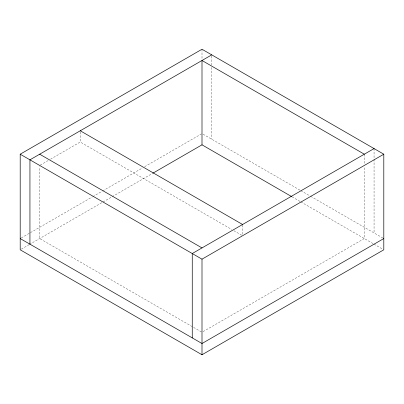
<?xml version="1.0" encoding="UTF-8"?>
<svg xmlns="http://www.w3.org/2000/svg" width="404" height="404" viewBox="0 0 404 404"><rect width="100%" height="100%" fill="white"/><g stroke="black" fill="none" stroke-linecap="round" stroke-linejoin="round"><path stroke-width="0.3" stroke-dasharray="2.02 1.52" d="M40.218 165.14L48.334 160.454M50.5 159.201L80.26 142.021L231.649 229.427M21.291 237.921L92.263 196.945M92.809 196.627L102.091 191.269M102.636 190.956L142.491 167.943M144.677 166.685L201.455 133.906M21.291 249.167L28.936 244.753M29.482 244.435L152.318 173.518M203.091 331.634L364.322 238.552L364.322 166.791M203.081 134.214L300.278 190.329M300.823 190.643L310.115 196.011M310.661 196.324L382.719 237.926M292.082 196.844L300.379 201.631M300.818 201.884L373.427 243.809M373.973 244.122L382.709 249.167M233.835 230.689L242.031 235.421M201.455 331.952L39.678 238.552L39.678 166.711M374.059 148.581L374.059 232.926M364.322 154.207L364.322 164.276M242.582 225.114L242.582 235.113M211.741 56.126L211.741 64.938M211.741 67.453L211.741 139.213M202 49.243L202 59.312M80.26 132.027L80.26 142.021"/><path stroke-width="0.61" d="M20.2 154.207L202 49.243L383.8 154.207L383.8 249.793L202 354.757L20.2 249.793L20.2 154.207L202 259.166L383.8 154.207M211.741 54.868L29.941 159.827L29.941 244.173M152.813 173.235L202 144.834L291.632 196.581M374.059 148.581L192.259 253.54L192.259 337.885M383.8 238.552L202 343.511L20.2 238.552M364.322 154.207L202 60.489L202 144.834M80.26 130.775L242.582 224.493M39.678 154.207L202 247.92M202 259.166L202 354.757"/></g></svg>
